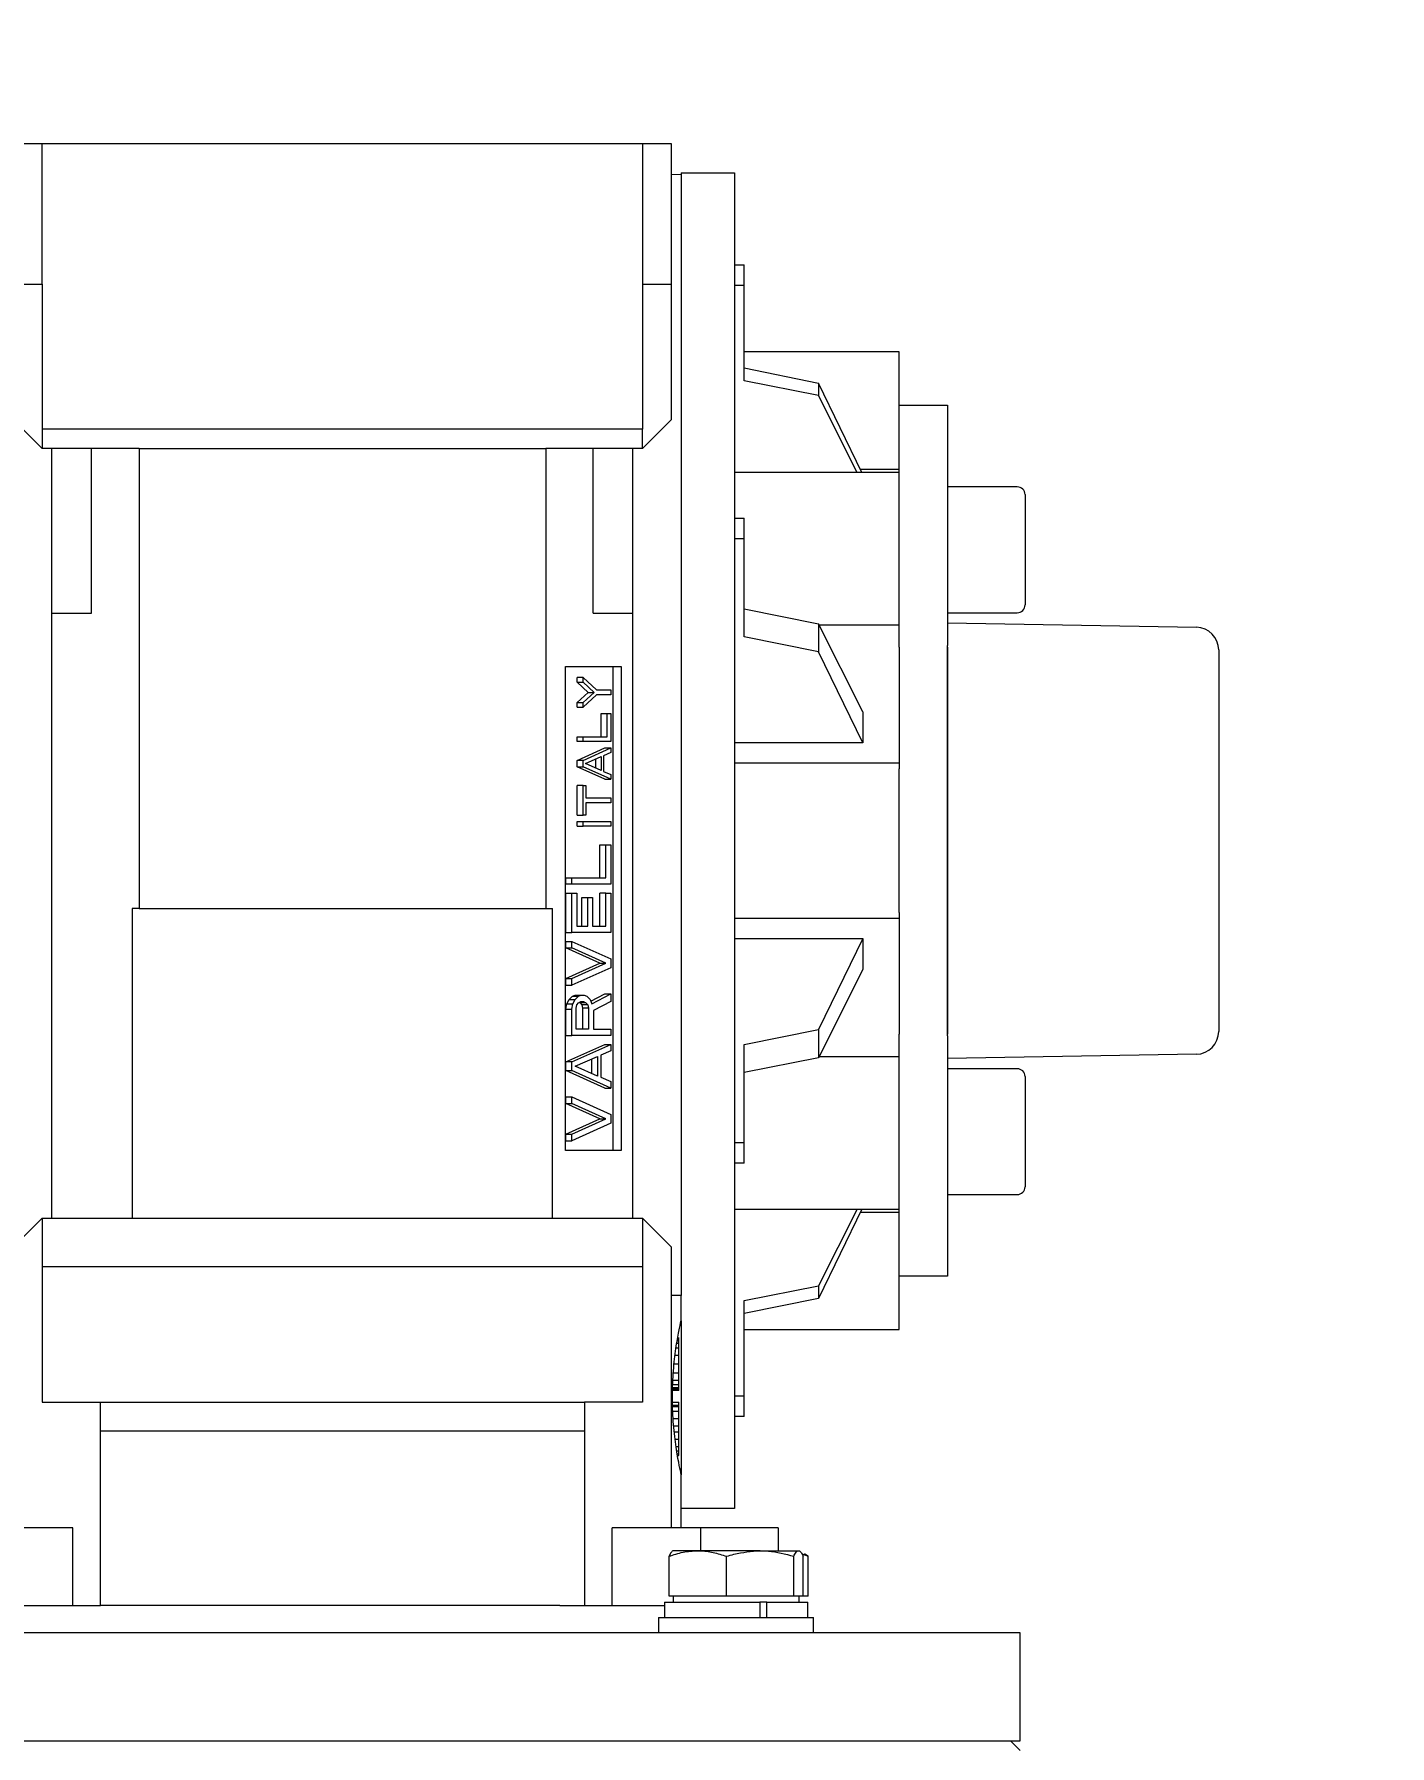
# Model space of a CAD drawing. Header units: inches. Extents: x -605 to 2991212, y -2872845 to 0.
# Drawn here: x 2180840.8 to 2180980.8, y -2629222.4 to -2629045.6 of the extents above; entities that cross this region are included whole.
import ezdxf

# ---------------------------------------------------------------- set-up
doc = ezdxf.new("R2010")
doc.units = ezdxf.units.IN
doc.header["$LTSCALE"] = 600
doc.header["$MEASUREMENT"] = 0
doc.layers.add('DIM', color=251, linetype='Continuous', lineweight=0)
doc.layers.add('PV_STEEL LINE', color=7, linetype='Continuous', lineweight=0)
doc.styles.add('DIM', font='geniso.shx', dxfattribs={"width": 0.85})
doc.dimstyles.new('ST-100', dxfattribs={"dimscale": 100, "dimtxt": 2.5, "dimasz": 2, "dimexe": 0.18, "dimexo": 0.0625, "dimgap": 0.2, "dimtad": 0, "dimdec": 0, "dimzin": 0, "dimdsep": 46, "dimtxsty": 'DIM', "dimblk": 'OPEN90', "dimcen": 0.09, "dimclrd": 256, "dimclrt": 7, "dimadec": 0, "dimazin": 0, "dimtfac": 1, "dimtdec": 0, "dimtofl": 0, "dimtmove": 0, "dimatfit": 3, "dimldrblk": 'OPEN90', "dimfxl": 1, "dimtolj": 1, "dimtzin": 0, "dimlwd": -1, "dimarcsym": 0})

# ---------------------------------------------------------------- blocks, each defined once
blk = doc.blocks.new('*U1330')
at = {"color": 7, "linetype": 'Continuous', "lineweight": 15}
for p, q in [((688618.08, -227671.36), (688615.08, -227671.36)), ((688618.08, -227685.86), (688618.08, -227671.36)), ((688680.08, -227671.36), (688618.08, -227671.36)), ((688680.08, -227671.36), (688680.08, -227685.86)), ((688683.08, -227671.36), (688680.08, -227671.36)), ((688683.08, -227685.86), (688683.08, -227671.36)), ((688683.08, -227674.5), (688684.08, -227674.53)), ((688684.08, -227674.36), (688689.58, -227674.36)), ((688684.08, -227674.36), (688684.08, -227743.36)), ((688689.58, -227674.36), (688689.58, -227812.36)), ((688689.58, -227683.89), (688690.58, -227683.89)), ((688690.58, -227686.01), (688690.58, -227683.89)), ((688615.08, -227685.86), (688618.08, -227685.86)), ((688618.08, -227685.86), (688618.08, -227700.86)), ((688680.08, -227685.86), (688683.08, -227685.86)), ((688680.08, -227685.86), (688680.08, -227700.86)), ((688683.08, -227699.86), (688683.08, -227685.86)), ((688690.58, -227686.01), (688689.58, -227686.01)), ((688690.58, -227695.85), (688690.58, -227686.01)), ((688706.58, -227692.86), (688690.58, -227692.86)), ((688690.58, -227694.52), (688698.25, -227696.09)), ((688706.58, -227698.36), (688706.58, -227692.86)), ((688698.25, -227697.38), (688690.58, -227695.85)), ((688698.25, -227696.09), (688698.25, -227697.38)), ((688702.72, -227705.31), (688698.25, -227696.09)), ((688702.23, -227705.31), (688698.25, -227697.38)), ((688706.58, -227698.36), (688711.58, -227698.36)), ((688706.58, -227723.36), (688706.58, -227698.36)), ((688711.58, -227698.36), (688711.58, -227723.21)), ((688615.08, -227699.86), (688618.08, -227702.86)), ((688680.08, -227700.86), (688618.08, -227700.86)), ((688618.08, -227700.86), (688618.08, -227702.86)), ((688683.08, -227699.86), (688680.08, -227702.86)), ((688680.08, -227702.86), (688680.08, -227700.86)), ((688628.08, -227702.86), (688618.08, -227702.86)), ((688619.08, -227719.86), (688619.08, -227702.86)), ((688623.18, -227719.86), (688623.18, -227702.86)), ((688628.08, -227702.86), (688670.08, -227702.86)), ((688628.08, -227702.86), (688628.08, -227750.36)), ((688680.08, -227702.86), (688670.08, -227702.86)), ((688670.08, -227702.86), (688670.08, -227750.36)), ((688674.99, -227719.86), (688674.99, -227702.86)), ((688679.08, -227719.86), (688679.08, -227702.86)), ((688702.56, -227704.97), (688706.58, -227704.97)), ((688706.58, -227705.31), (688689.58, -227705.31)), ((688718.78, -227706.81), (688711.58, -227706.81)), ((688719.58, -227707.61), (688719.58, -227715.9)), ((688689.58, -227710.05), (688690.58, -227710.05)), ((688690.58, -227712.17), (688690.58, -227710.05)), ((688690.58, -227712.17), (688689.58, -227712.17)), ((688690.58, -227722.3), (688690.58, -227712.17)), ((688719.58, -227715.9), (688719.58, -227719.01)), ((688619.08, -227719.86), (688623.18, -227719.86)), ((688619.08, -227782.36), (688619.08, -227719.86)), ((688674.99, -227719.86), (688679.08, -227719.86)), ((688679.08, -227782.36), (688679.08, -227719.86)), ((688690.58, -227719.42), (688698.25, -227720.95)), ((688698.25, -227720.95), (688698.25, -227723.87)), ((688702.83, -227730.04), (688698.25, -227720.95)), ((688698.31, -227721.07), (688706.58, -227721.07)), ((688711.58, -227719.81), (688718.78, -227719.81)), ((688711.58, -227720.86), (688737.28, -227721.31)), ((688698.25, -227723.87), (688690.58, -227722.3)), ((688702.83, -227733.27), (688698.25, -227723.87)), ((688706.58, -227723.36), (688706.58, -227735.95)), ((688711.58, -227763.51), (688711.58, -227723.21)), ((688711.58, -227723.36), (688711.58, -227763.36)), ((688739.58, -227723.66), (688739.58, -227763.07)), ((688672.13, -227725.36), (688677.86, -227725.36)), ((688672.13, -227775.36), (688672.13, -227725.36)), ((688677.04, -227775.36), (688677.04, -227725.36)), ((688677.86, -227725.36), (688677.86, -227775.36)), ((688673.31, -227726.99), (688673.31, -227726.5)), ((688673.93, -227726.5), (688673.31, -227726.5)), ((688674.47, -227728.04), (688673.31, -227726.99)), ((688673.31, -227726.99), (688673.93, -227726.99)), ((688673.31, -227729.09), (688674.47, -227728.04)), ((688673.93, -227726.99), (688673.93, -227726.5)), ((688673.93, -227726.5), (688675.33, -227727.79)), ((688675.09, -227728.04), (688673.93, -227726.99)), ((688673.93, -227729.09), (688675.09, -227728.04)), ((688674.47, -227728.04), (688675.09, -227728.04)), ((688675.33, -227727.79), (688676.8, -227727.79)), ((688676.8, -227727.79), (688676.8, -227728.28)), ((688673.31, -227729.57), (688673.31, -227729.09)), ((688673.31, -227729.09), (688673.93, -227729.09)), ((688673.31, -227729.57), (688673.93, -227729.57)), ((688675.33, -227728.28), (688673.93, -227729.57)), ((688673.93, -227729.57), (688673.93, -227729.09)), ((688676.8, -227728.28), (688675.33, -227728.28)), ((688675.82, -227732.65), (688675.82, -227730.22)), ((688675.82, -227730.22), (688676.43, -227730.22)), ((688676.43, -227732.65), (688676.43, -227730.22)), ((688676.43, -227730.22), (688676.8, -227730.22)), ((688676.8, -227730.22), (688676.8, -227733.13)), ((688702.83, -227730.04), (688702.83, -227733.27)), ((688673.31, -227733.13), (688673.31, -227732.65)), ((688673.31, -227732.65), (688673.93, -227732.65)), ((688673.93, -227733.13), (688673.31, -227733.13)), ((688673.93, -227732.65), (688676.43, -227732.65)), ((688673.93, -227733.13), (688673.93, -227732.65)), ((688676.8, -227733.13), (688673.93, -227733.13)), ((688702.83, -227733.27), (688689.58, -227733.27)), ((688673.31, -227735.07), (688676.18, -227733.78)), ((688673.31, -227735.72), (688673.31, -227735.07)), ((688673.93, -227735.07), (688673.31, -227735.07)), ((688673.93, -227735.07), (688676.8, -227733.78)), ((688673.93, -227735.72), (688673.93, -227735.07)), ((688674.17, -227735.39), (688675.82, -227734.67)), ((688675.21, -227734.94), (688675.21, -227735.85)), ((688675.82, -227734.67), (688675.82, -227736.12)), ((688676.8, -227734.26), (688676.06, -227734.59)), ((688676.06, -227734.59), (688676.06, -227736.2)), ((688676.18, -227733.78), (688676.8, -227733.78)), ((688676.8, -227733.78), (688676.8, -227734.26)), ((688676.18, -227737.01), (688673.31, -227735.72)), ((688673.31, -227735.72), (688673.93, -227735.72)), ((688676.8, -227737.01), (688673.93, -227735.72)), ((688675.82, -227736.12), (688674.17, -227735.39)), ((688676.06, -227736.2), (688676.8, -227736.53)), ((688676.8, -227736.53), (688676.8, -227737.01)), ((688706.58, -227735.36), (688689.58, -227735.36)), ((688706.58, -227750.78), (688706.58, -227735.95)), ((688673.31, -227740.73), (688673.31, -227737.66)), ((688673.93, -227737.66), (688673.31, -227737.66)), ((688673.93, -227740.73), (688673.93, -227737.66)), ((688673.93, -227737.66), (688674.23, -227737.66)), ((688674.23, -227737.66), (688674.23, -227738.95)), ((688676.18, -227737.01), (688676.8, -227737.01)), ((688674.23, -227738.95), (688676.8, -227738.95)), ((688676.8, -227739.44), (688674.23, -227739.44)), ((688674.23, -227739.44), (688674.23, -227740.73)), ((688676.8, -227738.95), (688676.8, -227739.44)), ((688673.31, -227740.73), (688673.93, -227740.73)), ((688673.31, -227741.86), (688673.31, -227741.38)), ((688673.31, -227741.38), (688673.93, -227741.38)), ((688673.31, -227741.86), (688673.93, -227741.86)), ((688674.23, -227740.73), (688673.93, -227740.73)), ((688673.93, -227741.86), (688673.93, -227741.38)), ((688673.93, -227741.38), (688676.8, -227741.38)), ((688676.8, -227741.86), (688673.93, -227741.86)), ((688676.8, -227741.38), (688676.8, -227741.86)), ((688675.67, -227747.19), (688675.67, -227743.8)), ((688675.67, -227743.8), (688676.28, -227743.8)), ((688676.28, -227747.19), (688676.28, -227743.8)), ((688676.28, -227743.8), (688676.8, -227743.8)), ((688676.8, -227743.8), (688676.8, -227747.87)), ((688684.08, -227743.36), (688684.08, -227790.36)), ((688672.17, -227747.87), (688672.17, -227747.19)), ((688672.17, -227747.19), (688672.78, -227747.19)), ((688672.78, -227747.87), (688672.78, -227747.19)), ((688672.78, -227747.19), (688676.28, -227747.19)), ((688672.78, -227747.87), (688672.17, -227747.87)), ((688672.17, -227752.85), (688672.17, -227748.78)), ((688672.17, -227748.78), (688672.78, -227748.78)), ((688676.8, -227747.87), (688672.78, -227747.87)), ((688672.78, -227752.85), (688672.78, -227748.78)), ((688672.78, -227748.78), (688673.29, -227748.78)), ((688673.29, -227748.78), (688673.29, -227752.18)), ((688673.79, -227752.18), (688673.79, -227749.23)), ((688673.79, -227749.23), (688674.41, -227749.23)), ((688674.41, -227752.18), (688674.41, -227749.23)), ((688674.41, -227749.23), (688674.92, -227749.23)), ((688674.92, -227749.23), (688674.92, -227752.18)), ((688675.67, -227752.18), (688675.67, -227748.78)), ((688676.28, -227748.78), (688675.67, -227748.78)), ((688676.28, -227752.18), (688676.28, -227748.78)), ((688676.28, -227748.78), (688676.8, -227748.78)), ((688676.8, -227748.78), (688676.8, -227752.85)), ((688627.38, -227750.36), (688627.38, -227782.36)), ((688628.08, -227750.36), (688627.38, -227750.36)), ((688628.08, -227750.36), (688670.08, -227750.36)), ((688670.08, -227750.36), (688670.78, -227750.36)), ((688670.78, -227782.36), (688670.78, -227750.36)), ((688706.58, -227750.78), (688706.58, -227763.36)), ((688672.17, -227752.85), (688672.78, -227752.85)), ((688676.8, -227752.85), (688672.78, -227752.85)), ((688673.29, -227752.18), (688674.41, -227752.18)), ((688674.92, -227752.18), (688676.28, -227752.18)), ((688689.58, -227751.36), (688706.58, -227751.36)), ((688672.17, -227754.44), (688672.17, -227753.76)), ((688672.17, -227753.76), (688672.78, -227753.76)), ((688675.67, -227756.02), (688672.17, -227754.44)), ((688672.17, -227754.44), (688672.78, -227754.44)), ((688672.78, -227754.44), (688672.78, -227753.76)), ((688672.78, -227753.76), (688676.8, -227755.57)), ((688676.28, -227756.02), (688672.78, -227754.44)), ((688689.58, -227753.46), (688702.83, -227753.46)), ((688702.83, -227753.46), (688698.25, -227762.86)), ((688702.83, -227753.46), (688702.83, -227756.68)), ((688672.17, -227757.61), (688675.67, -227756.02)), ((688672.78, -227757.61), (688676.28, -227756.02)), ((688675.67, -227756.02), (688676.28, -227756.02)), ((688676.8, -227755.57), (688676.8, -227756.48)), ((688672.17, -227758.29), (688672.17, -227757.61)), ((688672.17, -227757.61), (688672.78, -227757.61)), ((688676.8, -227756.48), (688672.78, -227758.29)), ((688672.78, -227758.29), (688672.78, -227757.61)), ((688702.83, -227756.68), (688698.25, -227765.78)), ((688672.17, -227758.29), (688672.78, -227758.29)), ((688672.25, -227760.21), (688672.51, -227759.76)), ((688672.51, -227759.76), (688672.85, -227759.42)), ((688672.51, -227759.76), (688673.12, -227759.76)), ((688672.85, -227759.42), (688673.11, -227759.31)), ((688672.85, -227759.42), (688673.47, -227759.42)), ((688672.87, -227760.21), (688673.12, -227759.76)), ((688673.11, -227759.31), (688673.72, -227759.31)), ((688673.12, -227759.76), (688673.47, -227759.42)), ((688673.47, -227759.42), (688673.72, -227759.31)), ((688673.72, -227759.31), (688674.06, -227759.31)), ((688674.06, -227759.31), (688674.32, -227759.42)), ((688674.32, -227759.42), (688674.66, -227759.76)), ((688674.66, -227759.76), (688674.83, -227760.21)), ((688674.73, -227759.95), (688676.18, -227759.19)), ((688674.83, -227760.21), (688676.8, -227759.19)), ((688676.18, -227759.19), (688676.8, -227759.19)), ((688676.8, -227759.19), (688676.8, -227759.99)), ((688672.17, -227760.78), (688672.25, -227760.21)), ((688672.17, -227763.5), (688672.17, -227760.78)), ((688672.17, -227760.78), (688672.78, -227760.78)), ((688672.25, -227760.21), (688672.87, -227760.21)), ((688672.78, -227760.78), (688672.87, -227760.21)), ((688672.78, -227763.5), (688672.78, -227760.78)), ((688673.21, -227760.67), (688673.29, -227760.33)), ((688673.21, -227762.82), (688673.21, -227760.67)), ((688673.29, -227760.33), (688673.47, -227760.1)), ((688673.47, -227760.1), (688673.72, -227759.99)), ((688673.54, -227760.07), (688673.62, -227760.1)), ((688673.62, -227760.1), (688673.79, -227760.33)), ((688674.23, -227760.1), (688673.62, -227760.1)), ((688673.72, -227759.99), (688673.98, -227759.99)), ((688673.79, -227760.33), (688673.88, -227760.67)), ((688674.41, -227760.33), (688673.79, -227760.33)), ((688673.88, -227760.67), (688673.88, -227762.82)), ((688674.49, -227760.67), (688673.88, -227760.67)), ((688673.98, -227759.99), (688674.23, -227760.1)), ((688674.23, -227760.1), (688674.41, -227760.33)), ((688674.41, -227760.33), (688674.49, -227760.67)), ((688674.49, -227760.67), (688674.49, -227762.82)), ((688676.8, -227759.99), (688675, -227760.89)), ((688675, -227760.89), (688675, -227762.82)), ((688672.17, -227763.5), (688672.78, -227763.5)), ((688676.8, -227763.5), (688672.78, -227763.5)), ((688674.49, -227762.82), (688673.21, -227762.82)), ((688675, -227762.82), (688676.8, -227762.82)), ((688676.8, -227762.82), (688676.8, -227763.5)), ((688690.58, -227764.42), (688698.25, -227762.86)), ((688698.25, -227762.86), (688698.25, -227765.78)), ((688706.58, -227788.36), (688706.58, -227763.36)), ((688672.17, -227766.21), (688676.18, -227764.4)), ((688672.78, -227766.21), (688676.8, -227764.4)), ((688676.8, -227765.08), (688675.77, -227765.53)), ((688676.18, -227764.4), (688676.8, -227764.4)), ((688676.8, -227764.4), (688676.8, -227765.08)), ((688690.58, -227774.55), (688690.58, -227764.42)), ((688711.58, -227763.51), (688711.58, -227788.36)), ((688672.17, -227767.12), (688672.17, -227766.21)), ((688672.78, -227766.21), (688672.17, -227766.21)), ((688672.78, -227767.12), (688672.78, -227766.21)), ((688673.12, -227766.67), (688675.43, -227765.65)), ((688675.43, -227767.68), (688673.12, -227766.67)), ((688674.82, -227765.92), (688674.82, -227767.41)), ((688675.43, -227765.65), (688675.43, -227767.68)), ((688675.77, -227765.53), (688675.77, -227767.8)), ((688698.25, -227765.78), (688690.58, -227767.31)), ((688698.31, -227765.66), (688706.58, -227765.66)), ((688737.28, -227765.41), (688711.58, -227765.86)), ((688718.78, -227766.92), (688711.58, -227766.92)), ((688676.18, -227768.93), (688672.17, -227767.12)), ((688672.17, -227767.12), (688672.78, -227767.12)), ((688676.8, -227768.93), (688672.78, -227767.12)), ((688675.77, -227767.8), (688676.8, -227768.25)), ((688676.8, -227768.25), (688676.8, -227768.93)), ((688719.58, -227767.72), (688719.58, -227779.12)), ((688672.17, -227770.51), (688672.17, -227769.84)), ((688672.17, -227769.84), (688672.78, -227769.84)), ((688675.67, -227772.1), (688672.17, -227770.51)), ((688672.17, -227770.51), (688672.78, -227770.51)), ((688672.78, -227770.51), (688672.78, -227769.84)), ((688672.78, -227769.84), (688676.8, -227771.65)), ((688676.28, -227772.1), (688672.78, -227770.51)), ((688676.18, -227768.93), (688676.8, -227768.93)), ((688672.17, -227773.68), (688675.67, -227772.1)), ((688672.78, -227773.68), (688676.28, -227772.1)), ((688675.67, -227772.1), (688676.28, -227772.1)), ((688676.8, -227771.65), (688676.8, -227772.55)), ((688672.17, -227774.36), (688672.17, -227773.68)), ((688672.17, -227773.68), (688672.78, -227773.68)), ((688676.8, -227772.55), (688672.78, -227774.36)), ((688672.78, -227774.36), (688672.78, -227773.68)), ((688677.86, -227775.36), (688672.13, -227775.36)), ((688672.17, -227774.36), (688672.78, -227774.36)), ((688689.58, -227774.55), (688690.58, -227774.55)), ((688690.58, -227776.68), (688690.58, -227774.55)), ((688690.58, -227776.68), (688689.58, -227776.68)), ((688711.58, -227779.92), (688718.78, -227779.92)), ((688618.08, -227782.36), (688615.08, -227785.36)), ((688618.08, -227782.36), (688618.08, -227787.36)), ((688618.08, -227782.36), (688680.08, -227782.36)), ((688680.08, -227782.36), (688680.08, -227787.36)), ((688680.08, -227782.36), (688683.08, -227785.36)), ((688689.58, -227781.42), (688706.58, -227781.42)), ((688702.23, -227781.42), (688698.25, -227789.34)), ((688702.72, -227781.42), (688698.25, -227790.64)), ((688702.56, -227781.75), (688706.58, -227781.75)), ((688683.08, -227814.36), (688683.08, -227785.36)), ((688618.08, -227787.36), (688680.08, -227787.36)), ((688618.08, -227787.36), (688618.08, -227801.36)), ((688680.08, -227787.36), (688680.08, -227801.36)), ((688690.58, -227790.88), (688698.25, -227789.34)), ((688698.25, -227789.34), (688698.25, -227790.64)), ((688711.58, -227788.36), (688706.58, -227788.36)), ((688706.58, -227793.86), (688706.58, -227788.36)), ((688684.08, -227790.36), (688683.08, -227790.36)), ((688684.08, -227792.86), (688684.08, -227790.36)), ((688698.25, -227790.64), (688690.58, -227792.21)), ((688690.58, -227800.72), (688690.58, -227790.88)), ((688684.08, -227792.96), (688684.08, -227808.86)), ((688683.61, -227795.28), (688683.83, -227795.28)), ((688683.67, -227794.98), (688683.83, -227794.98)), ((688683.7, -227794.82), (688683.83, -227794.82)), ((688683.83, -227794.82), (688683.83, -227794.67)), ((688683.83, -227794.98), (688683.83, -227794.82)), ((688683.83, -227795.28), (688683.83, -227794.98)), ((688683.83, -227795.74), (688683.83, -227795.28)), ((688690.58, -227793.86), (688706.58, -227793.86)), ((688683.45, -227796.5), (688683.83, -227796.5)), ((688683.55, -227795.74), (688683.83, -227795.74)), ((688683.83, -227796.5), (688683.83, -227795.74)), ((688683.83, -227797.41), (688683.83, -227796.5)), ((688683.27, -227798.33), (688683.83, -227798.33)), ((688683.33, -227797.41), (688683.83, -227797.41)), ((688683.83, -227798.33), (688683.83, -227797.41)), ((688683.83, -227799.09), (688683.83, -227798.33)), ((688683.08, -227799.55), (688683.83, -227799.55)), ((688683.08, -227799.85), (688683.83, -227799.85)), ((688683.08, -227800), (688683.83, -227800)), ((688683.83, -227800.16), (688683.08, -227800.16)), ((688683.23, -227799.09), (688683.83, -227799.09)), ((688683.83, -227799.55), (688683.83, -227799.09)), ((688683.83, -227799.85), (688683.83, -227799.55)), ((688683.83, -227800), (688683.83, -227799.85)), ((688683.83, -227800.16), (688683.83, -227800)), ((688618.08, -227801.36), (688624.08, -227801.36)), ((688624.08, -227804.36), (688624.08, -227801.36)), ((688624.08, -227801.36), (688674.08, -227801.36)), ((688674.08, -227801.36), (688674.08, -227804.36)), ((688680.08, -227801.36), (688674.08, -227801.36)), ((688683.08, -227801.38), (688683.83, -227801.38)), ((688683.08, -227801.68), (688683.83, -227801.68)), ((688683.08, -227801.83), (688683.83, -227801.83)), ((688683.08, -227802.29), (688683.83, -227802.29)), ((688683.83, -227801.68), (688683.83, -227801.38)), ((688683.83, -227801.83), (688683.83, -227801.68)), ((688683.83, -227802.29), (688683.83, -227801.83)), ((688683.83, -227803.05), (688683.83, -227802.29)), ((688689.58, -227800.72), (688690.58, -227800.72)), ((688690.58, -227802.84), (688690.58, -227800.72)), ((688683.24, -227803.05), (688683.83, -227803.05)), ((688683.31, -227803.82), (688683.83, -227803.82)), ((688683.83, -227803.82), (688683.83, -227803.05)), ((688683.83, -227804.42), (688683.83, -227803.82)), ((688690.58, -227802.84), (688689.58, -227802.84)), ((688624.08, -227822.36), (688624.08, -227804.36)), ((688674.08, -227804.36), (688624.08, -227804.36)), ((688674.08, -227804.36), (688674.08, -227822.36)), ((688683.36, -227804.42), (688683.83, -227804.42)), ((688683.43, -227805.19), (688683.83, -227805.19)), ((688683.83, -227805.19), (688683.83, -227804.42)), ((688683.83, -227805.95), (688683.83, -227805.19)), ((688683.55, -227805.95), (688683.83, -227805.95)), ((688683.62, -227806.41), (688683.83, -227806.41)), ((688683.67, -227806.71), (688683.83, -227806.71)), ((688683.69, -227806.86), (688683.83, -227806.86)), ((688683.83, -227806.41), (688683.83, -227805.95)), ((688683.83, -227806.71), (688683.83, -227806.41)), ((688683.83, -227806.86), (688683.83, -227806.71)), ((688684.08, -227814.36), (688684.08, -227808.86)), ((688689.58, -227812.36), (688684.08, -227812.36)), ((688621.24, -227814.36), (688612.06, -227814.36)), ((688621.24, -227822.36), (688621.24, -227814.36)), ((688676.93, -227822.36), (688676.93, -227814.36)), ((688686.11, -227814.36), (688676.93, -227814.36)), ((688686.11, -227816.71), (688686.11, -227814.36)), ((688694.08, -227814.36), (688686.11, -227814.36)), ((688694.08, -227814.36), (688694.08, -227816.71)), ((688682.81, -227821.41), (688682.81, -227817.29)), ((688685.78, -227816.71), (688683.24, -227816.71)), ((688692.22, -227816.71), (688685.78, -227816.71)), ((688688.76, -227821.41), (688688.76, -227817.29)), ((688692.22, -227816.71), (688696.19, -227816.71)), ((688695.69, -227821.41), (688695.69, -227817.29)), ((688696.54, -227817.05), (688697.18, -227817.29)), ((688696.68, -227821.41), (688696.68, -227817.29)), ((688697.18, -227821.41), (688697.18, -227817.29)), ((688685.78, -227821.41), (688682.81, -227821.41)), ((688683.24, -227821.41), (688683.24, -227822.01)), ((688688.76, -227821.41), (688685.78, -227821.41)), ((688692.22, -227821.41), (688688.76, -227821.41)), ((688695.69, -227821.41), (688692.22, -227821.41)), ((688696.19, -227821.41), (688695.69, -227821.41)), ((688696.68, -227821.41), (688696.19, -227821.41)), ((688696.24, -227822.01), (688696.24, -227821.41)), ((688697.18, -227821.41), (688696.68, -227821.41)), ((688615.83, -227822.36), (688624.08, -227822.36)), ((688626.63, -227822.36), (688624.08, -227822.36)), ((688671.53, -227822.36), (688626.63, -227822.36)), ((688671.53, -227822.36), (688674.08, -227822.36)), ((688674.08, -227822.36), (688682.34, -227822.36)), ((688681.74, -227823.61), (688681.74, -227825.21)), ((688681.74, -227823.61), (688692.8, -227823.61)), ((688682.34, -227822.01), (688682.34, -227823.61)), ((688682.34, -227822.01), (688692.19, -227822.01)), ((688692.59, -227822.01), (688692.19, -227822.01)), ((688692.19, -227822.01), (688692.19, -227823.61)), ((688692.93, -227822.01), (688692.59, -227822.01)), ((688692.8, -227823.61), (688697.74, -227823.61)), ((688692.93, -227822.01), (688697.14, -227822.01)), ((688692.93, -227823.61), (688692.93, -227822.01)), ((688697.14, -227823.61), (688697.14, -227822.01)), ((688697.74, -227825.21), (688697.74, -227823.61)), ((688649.08, -227825.21), (688579.08, -227825.21)), ((688719.08, -227825.21), (688649.08, -227825.21)), ((688719.08, -227836.36), (688719.08, -227825.21)), ((688579.08, -227836.36), (688649.08, -227836.36)), ((688649.08, -227836.36), (688719.08, -227836.36)), ((688719.08, -227837.36), (688718.08, -227836.36))]:
    blk.add_line(p, q, dxfattribs=at)
for centre, radius, start, end in [((688718.78, -227707.61), 0.8, 0, 90), ((688718.78, -227719.01), 0.8, 270, 0), ((688737.23, -227723.66), 2.35, 0, 89), ((688737.23, -227763.07), 2.35, 271, 0), ((688718.78, -227767.72), 0.8, 0, 90), ((688718.78, -227779.12), 0.8, 270, 0)]:
    blk.add_arc(centre, radius, start, end, dxfattribs=at)
for points, knots in [([(688684.08, -227808.86), (688684.06, -227808.78), (688684.02, -227808.6), (688683.74, -227807.27), (688683.42, -227805.27), (688683.17, -227802.75), (688683.13, -227800.04), (688683.3, -227797.44), (688683.6, -227795.22), (688683.92, -227793.6), (688684.07, -227792.93), (688684.08, -227792.88), (688684.08, -227792.86)], [0, 0, 0, 0, 0.105486, 0.21091, 0.317982, 0.426333, 0.532835, 0.637225, 0.742536, 0.850333, 0.958372, 1, 1, 1, 1]), ([(688682.81, -227817.29), (688683.29, -227817.13), (688684.26, -227816.8), (688685.27, -227816.74), (688685.78, -227816.71)], [0, 0, 0, 0, 0.495458, 1, 1, 1, 1]), ([(688683.3, -227816.71), (688683.29, -227816.71), (688683.2, -227816.72), (688683.03, -227816.85), (688682.88, -227817.14), (688682.81, -227817.29)], [0, 0, 0, 0, 0.070077, 0.530778, 1, 1, 1, 1]), ([(688685.78, -227816.71), (688685.85, -227816.71), (688686.39, -227816.72), (688687.39, -227816.85), (688688.3, -227817.14), (688688.76, -227817.29)], [0, 0, 0, 0, 0.070077, 0.530778, 1, 1, 1, 1]), ([(688688.76, -227817.29), (688689.01, -227817.22), (688690.14, -227816.88), (688691.31, -227816.78), (688692.22, -227816.71)], [0, 0, 0, 0, 0.223713, 1, 1, 1, 1]), ([(688692.22, -227816.71), (688692.51, -227816.72), (688693.68, -227816.75), (688694.83, -227817.06), (688695.69, -227817.29)], [0, 0, 0, 0, 0.241851, 1, 1, 1, 1]), ([(688695.69, -227817.29), (688695.77, -227817.13), (688695.94, -227816.8), (688696.1, -227816.74), (688696.19, -227816.71)], [0, 0, 0, 0, 0.495458, 1, 1, 1, 1]), ([(688696.19, -227816.71), (688696.2, -227816.71), (688696.29, -227816.72), (688696.45, -227816.85), (688696.6, -227817.14), (688696.68, -227817.29)], [0, 0, 0, 0, 0.070077, 0.530778, 1, 1, 1, 1]), ([(688697.18, -227817.29), (688697.08, -227817.21), (688696.94, -227817.09), (688696.8, -227817.05), (688696.76, -227817.04)], [0, 0, 0, 0, 0.755669, 1, 1, 1, 1])]:
    blk.add_open_spline(points, degree=3, knots=knots, dxfattribs=at)
blk = doc.blocks.new('_Open90')
at = {"color": 0, "linetype": 'ByBlock', "lineweight": -2}
for p, q in [((-0.5, 0.5), (0, 0)), ((0, 0), (-1, 0)), ((0, 0), (-0.5, -0.5))]:
    blk.add_line(p, q, dxfattribs=at)
blk = doc.blocks.new('*D1780')
at = {"layer": 'Defpoints', "color": 0}
for p in [(2176639.15, -2629035.45), (2180869.15, -2629035.45), (2180869.15, -2629696.89)]:
    blk.add_point(p, dxfattribs=at)
at = {"layer": 'DIM', "color": 0, "lineweight": -2}
for p, q in [((2176639.15, -2629496.89), (2176639.15, -2629696.89)), ((2180869.15, -2629496.89), (2180869.15, -2629696.89))]:
    blk.add_line(p, q, dxfattribs=at)
at = {"layer": 'DIM'}
for p, q in [((2176839.15, -2629696.89), (2178402.55, -2629696.89)), ((2180669.15, -2629696.89), (2179105.75, -2629696.89))]:
    blk.add_line(p, q, dxfattribs=at)
at = {"layer": 'DIM', "xscale": 200, "yscale": 200, "zscale": 200, "rotation": 180}
blk.add_blockref('_Open90', (2176639.15, -2629696.89), dxfattribs=at)
at = {"layer": 'DIM', "xscale": 200, "yscale": 200, "zscale": 200}
blk.add_blockref('_Open90', (2180869.15, -2629696.89), dxfattribs=at)
at = {"layer": 'DIM', "color": 7, "insert": (2178754.15, -2629696.89), "char_height": 300, "attachment_point": 5, "style": 'DIM'}
blk.add_mtext('\\A1;4230', dxfattribs=at)
blk = doc.blocks.new('*D1781')
at = {"layer": 'Defpoints', "color": 0}
for p in [(2180869.15, -2629035.45), (2182339.19, -2629035.45), (2182339.19, -2629696.89)]:
    blk.add_point(p, dxfattribs=at)
at = {"layer": 'DIM', "color": 0, "lineweight": -2}
for p, q in [((2180869.15, -2629496.89), (2180869.15, -2629696.89)), ((2182339.19, -2629496.89), (2182339.19, -2629696.89))]:
    blk.add_line(p, q, dxfattribs=at)
at = {"layer": 'DIM'}
for p, q in [((2181069.15, -2629696.89), (2181278.07, -2629696.89)), ((2182139.19, -2629696.89), (2181930.27, -2629696.89))]:
    blk.add_line(p, q, dxfattribs=at)
at = {"layer": 'DIM', "xscale": 200, "yscale": 200, "zscale": 200, "rotation": 180}
blk.add_blockref('_Open90', (2180869.15, -2629696.89), dxfattribs=at)
at = {"layer": 'DIM', "xscale": 200, "yscale": 200, "zscale": 200}
blk.add_blockref('_Open90', (2182339.19, -2629696.89), dxfattribs=at)
at = {"layer": 'DIM', "color": 7, "insert": (2181604.17, -2629696.89), "char_height": 300, "attachment_point": 5, "style": 'DIM'}
blk.add_mtext('\\A1;1470', dxfattribs=at)

msp = doc.modelspace()

# ---------------------------------------------------------------- block references
at = {"layer": 'PV_STEEL LINE', "linetype": 'ByBlock'}
msp.add_blockref('*U1330', (1492223.57, -2401385.57), dxfattribs=at)

# ---------------------------------------------------------------- dimensions: what is measured, and where the dimension line sits
at = {"layer": 'DIM'}
for base, p1, p2, picture, middle in [((2180869.15, -2629696.89), (2176639.15, -2629035.45), (2180869.15, -2629035.45), '*D1780', (2178754.15, -2629696.89)), ((2182339.19, -2629696.89), (2180869.15, -2629035.45), (2182339.19, -2629035.45), '*D1781', (2181604.17, -2629696.89))]:
    dim = msp.add_linear_dim(base=base, p1=p1, p2=p2, dimstyle='ST-100', override={"dimtxt": 3, "dimexe": 0, "dimexo": 0, "dimfxl": 2, "dimfxlon": 1, "dimtfillclr": 256, "dimarcsym": 1}, dxfattribs=at)
    dim.commit()
    dim.dimension.update_dxf_attribs({"geometry": picture, "text_midpoint": middle})

doc.saveas('drawing.dxf')
